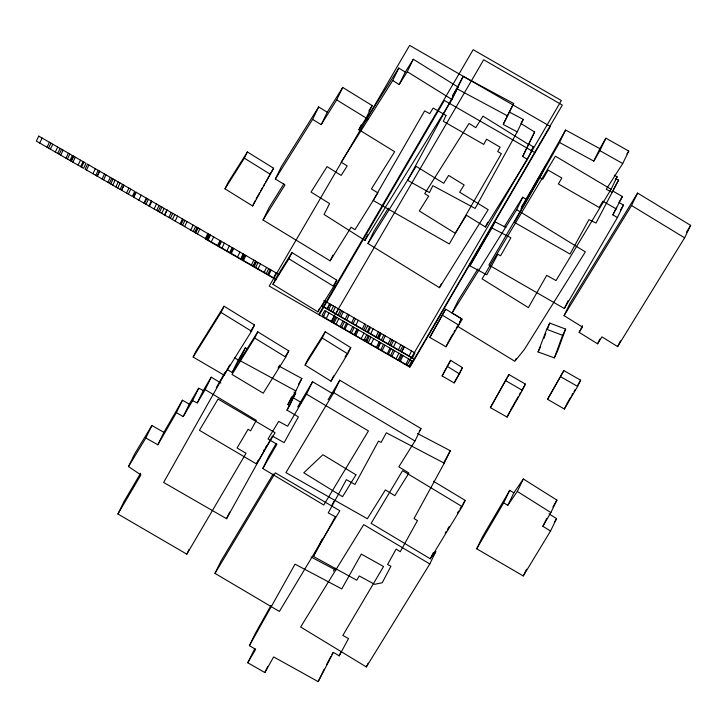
<?xml version="1.0" encoding="UTF-8"?>
<svg xmlns="http://www.w3.org/2000/svg" width="727" height="727" viewBox="0 0 727 727"><rect width="100%" height="100%" fill="white"/><g stroke="black" fill="none" stroke-linecap="round" stroke-linejoin="round"><path stroke-width="1.09" d="M554.319 357.875L562.598 335.32L565.624 329.095L549.73 323.088L546.704 329.313L538.08 351.941L554.319 357.875L557.345 351.65L565.624 329.095M543.841 338.518L545.804 333.375M547.376 329.258L549.73 323.088M39.694 143.037L42.121 138.057M47.037 147.263L49.436 142.274M48.536 148.126L50.954 143.146M50.363 149.18L52.789 144.2M55.297 152.025L57.715 147.045M57.706 153.415L60.123 148.435M59.205 154.278L61.622 149.299M60.714 155.151L63.131 150.171M65.966 158.177L68.383 153.197M67.429 159.013L69.847 154.033M69.974 160.485L72.391 155.505M70.892 161.012L73.309 156.032M71.382 161.294L73.8 156.314M72.9 162.166L75.317 157.186M78.098 165.165L80.515 160.185M80.642 166.637L83.06 161.658M81.56 167.165L83.978 162.185M86.486 170L88.903 165.02M92.911 173.708L95.328 168.728M95.746 175.343L98.172 170.363M97.154 176.152L99.572 171.172M97.264 176.216L99.681 171.236M102.089 178.987L104.506 174.007M103.579 179.851L105.997 174.871M107.932 182.359L110.35 177.379M109.45 183.231L111.867 178.251M110.749 183.986L113.167 179.006M112.758 185.14L115.175 180.16M115.847 186.921L118.265 181.941M117.683 187.984L120.1 183.004M120.119 189.383L122.536 184.404M121.418 190.138L123.835 185.158M121.627 190.256L124.053 185.276M126.516 193.073L128.933 188.093M128.352 194.127L130.769 189.147M133.813 197.281L136.231 192.301M138.784 200.143L141.202 195.163M143.946 203.124L146.363 198.144M144.482 203.424L146.899 198.444M146 204.296L148.417 199.316M148.881 205.959L151.298 200.979M149.453 206.295L151.87 201.315M154.079 208.958L156.496 203.978M156.668 210.448L159.086 205.468M158.177 211.321L160.594 206.341M159.549 212.111L161.967 207.131M161.721 213.365L164.138 208.385M164.475 214.947L166.892 209.967M164.747 215.101L167.165 210.121M168.846 217.473L171.263 212.493M170.363 218.345L172.781 213.365M172.39 219.509L174.807 214.529M175.143 221.099L177.561 216.119M180.069 223.943L182.486 218.963M181.032 224.489L183.449 219.509M182.55 225.37L184.967 220.39M184.658 226.579L187.075 221.599M190.738 230.086L193.155 225.106M193.218 231.513L195.636 226.533M194.727 232.386L197.144 227.406M195.327 232.731L197.744 227.751M195.663 232.931L198.089 227.951M197.399 233.93L199.816 228.95M224.997 188.82L228.024 182.595L247.38 151.952L273.588 168.228L252.614 205.977L224.997 188.82L244.363 158.177L247.38 151.952M205.396 238.538L207.813 233.558M206.332 239.074L208.758 234.094M206.913 239.41L209.331 234.43M207.595 239.801L210.012 234.821M208.067 240.074L210.485 235.094M211.266 241.918L213.683 236.938M217.582 245.562L219.999 240.582M218.264 245.953L220.681 240.973M219.1 246.435L221.517 241.455M221.935 248.071L224.352 243.091M226.86 250.906L229.278 245.926M229.759 252.578L232.186 247.598M252.614 205.977L255.204 200.643M230.532 253.023L232.949 248.043M231.277 253.45L233.694 248.47M220.872 382.984L211.221 377.177L205.178 389.627L256.322 420.37L250.579 430.847L248.098 429.303L237.057 448.005L246.062 453.257L186.821 554.165L117.928 514.016L140.884 474.931L128.497 466.561L134.54 454.111L151.888 425.549L163.893 432.338L157.85 444.788L145.845 437.999L151.888 425.549M237.529 257.058L239.946 252.078M361.21 124.908L358.884 129.697L394.67 151.707L371.433 188.902L377.949 192.909L354.985 229.659L351.096 227.269L330.131 260.829L263.038 220.027L284.975 184.922L275.369 179.015L281.413 166.565L318.68 106.933L327.25 112.203L321.207 124.653L312.628 119.382L318.68 106.933M240.728 258.894L243.145 253.914M193.155 357.057L196.181 350.832L224.052 306.221L254.541 324.978L251.524 331.203L224.07 375.141L193.155 357.057L221.026 312.446L224.052 306.221M241.2 259.175L243.618 254.196M117.928 514.016L123.972 501.566L140.62 473.232M241.946 259.603L244.363 254.623M242.454 259.893L244.872 254.913M243.463 260.475L245.88 255.495M263.038 220.027L269.09 207.577L283.903 183.858M176.416 412.645L182.459 400.195L189.247 404.157L183.204 416.607L176.416 412.645L157.85 444.788M251.397 265.046L253.814 260.066M253.123 266.046L255.54 261.066M253.469 266.246L255.886 261.266M254.132 266.627L256.549 261.647M321.207 124.653L336.674 99.899L342.717 87.449L372.215 105.588L366.172 118.038L358.884 129.697M255.64 267.5L258.067 262.52M183.204 416.607L192.6 400.695L198.644 388.245L203.324 390.454L211.221 377.177M258.058 268.89L260.475 263.91M192.6 400.695L197.281 402.903L203.324 390.454M264.137 272.389L266.555 267.409M266.309 273.643L268.726 268.663M267.827 274.515L270.244 269.535M268.726 275.033L271.144 270.053M224.07 375.141L225.797 371.588M301.578 402.731L293.026 397.66L286.983 410.11L298.388 416.871L284.121 442.652L272.407 436.091L226.533 518.705L163.639 482.455L229.787 364.918M273.652 277.878L276.069 272.898M272.952 284.339L275.969 278.114L291.918 252.587L336.783 280.177L333.757 286.402L317.863 311.838L272.952 284.339L288.901 258.812L291.918 252.587M227.469 369.707L232.204 372.442L238.247 359.992L245.344 347.815L247.334 348.887M234.149 369.988L235.012 368.216M232.204 372.442L239.301 360.265L245.344 347.815M254.723 338.046L257.749 331.821L288.764 350.896L285.738 357.121L263.21 393.18L231.986 374.441L254.723 338.046L285.738 357.121M392.734 80.506L398.778 68.056L405.23 72.064L399.178 84.514L392.734 80.506L341.145 162.157L347.197 165.92L341.19 175.416L327.077 166.647L311.029 192.055L329.576 203.587L324.088 214.492L364.963 240.428L452.012 99.517L458.065 87.067L413.309 59.26L405.23 72.064M399.178 84.514L407.265 71.709L413.309 59.26M186.821 554.165L189.147 549.376M330.131 260.829L332.921 255.077M317.863 311.838L319.598 308.284M322.279 305.903L324.696 300.923M325.896 311.174L323.179 316.772L365.545 341.199L368.271 335.592M327.232 308.757L329.649 303.777M327.377 308.839L329.794 303.859M226.533 518.705L229.787 511.999M328.74 309.629L331.158 304.649M326.278 318.562L329.004 312.964M256.449 463.944L275.079 432.692L218.064 399.068L199.434 430.311L256.449 463.944L258.176 460.382M364.963 240.428L367.753 234.685M331.112 310.992L333.529 306.012M305.095 365.108L308.121 358.884L325.242 331.776L350.768 347.642L347.742 353.867L331.012 381.212L305.095 365.108L322.215 338L325.242 331.776M286.983 410.11L289.637 405.539L287.91 404.548L291.636 396.887M332.948 312.047L335.365 307.067M287.91 404.548L295.844 390.953L301.887 378.503L279.077 366.117M367.971 243.527L416.18 166.365L443.706 183.295L448.623 175.416L464.153 184.967L459.655 192.164L488.162 209.703L439.444 287.674L367.971 243.527L374.014 231.077L388.3 208.213M289.637 405.539L295.689 393.089L293.962 392.098M331.866 321.788L334.584 316.181M336.038 313.837L338.455 308.857M332.957 322.415L335.674 316.808M332.884 393.78L312.565 381.711L306.521 394.161L368.444 430.938L323.779 505.001L262.792 468.515L268.836 456.065L276.196 443.461M334.038 323.033L336.765 317.435M338.046 314.991L340.463 310.011M339.409 315.772L341.826 310.792M214.992 573.394L275.324 472.841L339.836 510.745L279.395 611.452L214.992 573.394L221.035 560.944L273.252 473.931M336.056 324.197L338.782 318.599M340.927 316.645L343.344 311.665M340.245 326.614L342.971 321.016M345.216 319.117L347.633 314.137M457.138 88.839L463.181 76.39L513.662 103.488L503.193 124.453L517.197 131.841L475.131 208.422L432.865 185.676L429.439 192.537L407.638 180.332L457.138 88.839L507.619 115.938M341.645 327.423L344.362 321.816M346.706 319.98L349.124 315M343.816 328.677L346.543 323.07M344.907 329.304L347.624 323.697M351.641 322.824L354.013 317.817M353.113 323.669L355.53 318.69M350.023 332.248L352.749 326.65M351.423 333.057L354.14 327.459M355.885 325.269L358.302 320.289M331.012 381.212L333.611 375.877M354.222 334.665L356.939 329.067M354.685 334.938L357.402 329.331M355.767 335.565L358.493 329.958M362.3 328.967L364.727 323.988M333.729 392.671L339.773 380.221L421.015 428.557L414.963 441.007L398.832 466.834L408.938 473.05L394.788 495.687L385.383 489.907L367.362 518.751L285.938 472.623L333.729 392.671L414.963 441.007M361.201 338.691L363.927 333.093M367.235 331.812L369.652 326.832M364 340.3L366.717 334.702M368.153 332.339L370.57 327.359M369.352 336.219L366.635 341.826L409.01 366.244L411.727 360.647M370.697 333.811L373.115 328.831M368.189 342.717L370.906 337.119M370.979 344.325L373.705 338.727M375.959 336.837L378.376 331.857M377.477 337.719L379.894 332.739M377.904 337.964L380.321 332.984M378.822 338.491L381.239 333.511M376.413 347.461L379.13 341.854M381.366 339.954L383.783 334.974M377.504 348.088L380.221 342.481M377.967 348.351L380.684 342.753M382.829 340.799L385.246 335.819M380.757 349.969L383.483 344.362M382.157 350.768L384.874 345.171M388.145 343.862L390.563 338.882M389.654 344.734L392.08 339.754M391.09 345.561L393.507 340.581M387.282 353.722L389.999 348.124M388.363 354.349L391.081 348.742M393.498 346.952L395.915 341.972M249.406 645.649L295.035 564.17L341.772 588.906L361.328 554.083L383.547 566.515L342.844 635.425L348.524 638.606L339.182 655.845L333.439 652.41L318.172 681.617L273.652 656.926L264.846 672.548L247.753 662.751L255.64 649.375L249.406 645.649L255.45 633.199L270.844 605.709M390.535 355.603L393.262 349.996M503.657 123.49L513.662 103.488M391.935 356.403L394.652 350.805M398.423 349.787L400.841 344.807M247.753 662.751L254.923 648.384M396.124 358.82L398.841 353.222M400.323 350.887L402.74 345.907M401.758 351.714L404.176 346.734M401.84 351.759L404.257 346.779M398.142 359.983L400.868 354.385M399.232 360.61L401.949 355.012M400.313 361.237L403.04 355.63M331.948 505.283L333.811 501.457M439.444 287.674L441.307 283.839M517.197 131.841L523.24 119.392L509.236 112.003M409.092 355.939L411.509 350.959M405.902 364.454L408.629 358.856M417.343 433.446L450.304 450.722L444.261 463.172L414.036 518.551L417.462 520.614L400.223 551.729L396.151 549.067L387.573 564.497L390.917 566.26L382.22 582.736L374.614 584.317L359.256 575.948L356.757 580.228L313.428 556.455L322.152 539.152M264.846 672.548L267.636 666.804M429.793 337.428L445.678 309.148L461.672 318.853L458.646 325.078L445.996 346.77L429.793 337.428L445.678 309.148M485.409 227.015L527.411 159.422L522.686 156.487L528.547 144.455L483.01 116.156L475.749 127.652L469.033 123.472L424.713 193.636L428.694 196.108L419.315 210.957L455.147 233.222L466.498 215.265L485.409 227.015L487.735 222.226M522.686 156.487L534.599 132.005L521.314 123.754M469.869 265.837L491.897 227.96L510.872 237.829L500.558 255.813L497.804 254.277L486.772 274.806L469.869 265.837L494.914 221.735L505.91 227.451M491.897 227.96L494.914 221.735M526.593 199.589L522.731 197.217L516.688 209.667L585.344 251.887L524.249 349.66L514.825 361.274L457.737 326.396L462.245 319.189L452.139 312.973L458.183 300.524L477.903 268.954M527.411 159.422L533.464 146.972L528.729 144.037L534.599 132.005M445.996 346.77L448.586 341.436M459.6 322.57L461.454 318.735M442.107 375.95L450.613 360.319L462.454 367.662L459.428 373.887L454.166 382.911L442.107 375.95L450.613 360.319M612.752 190.974L622.385 196.535L618.922 202.47L623.457 205.087L617.414 217.537L564.352 308.53L488.871 265.019L539.834 177.615L545.886 165.165L521.532 206.922M559.545 142.474L565.588 130.024L599.848 148.662L593.805 161.112L559.545 142.474L514.389 222.353L570.004 254.041L588.943 219.636L595.986 223.053L618.604 180.096L615.905 178.706M454.166 382.911L462.454 367.662M318.172 681.617L324.215 669.167M339.182 655.845L341.036 652.019M593.805 161.112L599.875 150.653L605.918 138.203L628.764 151.071L622.721 163.52L606.245 189.302L612.561 192.546M490.389 407.656L508.909 374.559L525.367 384.083L522.34 390.308L507.101 417.08L490.389 407.656L508.909 374.559M366.344 666.941L429.811 563.961L363.709 524.63L300.633 626.992L366.344 666.941L368.198 663.115M515.289 360.319L516.225 358.402M430.329 558.818L462.163 506.619L402.567 470.678L371.115 523.331L430.329 558.818L433.356 552.593M611.071 189.265L555.383 156.187L482.101 278.868L528.375 307.621L546.704 275.351L556.019 280.586L611.071 189.265L617.114 176.815L614.233 175.098M429.811 563.961L435.855 551.511L432.883 556.319M462.163 506.619L465.189 500.394L433.465 481.265M538.08 351.941L540.67 346.606M507.101 417.08L509.691 411.746M564.352 308.53L568.078 300.869M579.146 332.357L582.481 327.086L564.061 315.645L570.104 303.195L637.588 193.073L690.65 225.379L684.607 237.829L617.632 346.597L601.947 336.855L597.567 343.798L579.146 332.357L582.409 325.651M617.414 217.537L612.879 214.919L616.596 207.259M612.879 214.919L622.385 196.535M564.061 315.645L631.545 205.523L637.588 193.073M547.54 399.305L563.852 370.625L580.637 380.185L577.611 386.41L564.361 409.037L547.54 399.305L563.852 370.625M548.949 513.844L556.582 518.587L550.539 531.037L523.276 575.957L476.703 548.794L482.746 536.344L509.727 490.38L513.853 492.842L507.809 505.292L503.684 502.83L509.727 490.38M507.809 505.292L517.306 491.434L523.349 478.984L556.918 500.112L550.866 512.562L542.905 526.293L550.539 531.037M564.361 409.037L567.387 402.813M597.567 343.798L599.893 339.009M617.632 346.597L620.422 340.854M542.905 526.293L546.622 518.633M523.276 575.957L526.53 569.259M326.759 664.305L330.83 656.517M331.848 654.564L332.866 652.619M452.421 96.282L463.181 76.39M613.261 189.938L618.604 180.096M443.833 462.59L450.304 450.722M521.059 123.372L523.24 119.392M313.428 556.455L335.383 516.67L328.231 512.944L346.397 479.656L354.976 484.436L378.503 441.107L381.148 442.389L386.319 432.801L444.261 463.172M520.986 208.922L565.588 130.024M216.301 387.655L224.634 372.942M256.204 198.771L259.566 192.855M260.684 190.892L262.365 187.929M263.492 185.967L264.61 183.995M265.737 182.023L273.588 168.228M510.663 409.901L518.287 396.515M519.378 394.597L520.468 392.689M521.559 390.772L525.367 384.083M163.893 432.338L182.459 400.195M599.848 148.662L605.918 138.203M552.929 506.983L556.918 500.112M318.69 314.591L473.168 49.681L561.353 100.517L406.884 365.417M319.289 314.936L444.37 100.444L535.017 152.697M330.958 321.661L483.673 59.768L562.307 105.088L409.592 366.981M298.488 384.329L301.887 378.503M293.554 396.742L295.689 393.089M410.21 365.736L412.818 361.274L324.805 310.547L322.206 315.009L324.16 316.136M449.022 340.545L452.876 333.947M453.975 332.057L455.075 330.167M456.174 328.286L457.274 326.396M460.018 321.679L461.672 318.853M620.604 209.976L623.457 205.087M262.792 468.515L276.942 444.279L268.027 438.944L278.686 421.378L287.638 426.204L306.521 394.161M476.703 548.794L503.684 502.83M567.932 401.867L570.695 397.16M571.804 395.27L572.903 393.389M574.012 391.499L575.112 389.617M577.874 384.901L580.637 380.185M297.688 406.956L312.565 381.711M189.247 404.157L198.644 388.245M197.281 402.903L205.178 389.627M263.428 451.085L264.555 449.195M265.682 447.305L266.809 445.406M328.113 399.723L339.773 380.221M615.36 179.723L617.114 176.815M128.497 466.561L145.845 437.999M554.256 522.404L556.582 518.587M445.142 533.254L446.323 531.328M447.505 529.392L449.268 526.493M457.519 512.962L458.701 511.026M459.882 509.091L461.645 506.192M462.826 504.256L465.189 500.394M344.998 357.066L346.724 354.24M347.879 352.35L350.768 347.642M333.457 571.086L335.238 568.187M686.497 232.122L690.65 225.379M452.694 95.755L458.065 87.067M531.092 150.78L533.464 146.972M275.369 179.015L312.628 119.382M327.25 112.203L342.717 87.449M368.853 110.967L372.215 105.588M250.37 331.666L254.541 324.978M235.603 367.253L237.402 364.381M239.192 361.51L257.749 331.821M278.096 367.98L279.868 365.127M285.211 356.593L288.764 350.896M333.248 285.829L336.783 280.177M504.202 226.869L522.731 197.217M452.139 312.973L516.688 209.667M419.215 431.429L421.015 428.557M365.19 121.227L398.778 68.056M626.928 153.933L628.764 151.071M513.853 492.842L523.349 478.984M546.704 329.313L562.598 335.32M539.834 177.615L542.815 179.178L548.103 170.1L561.826 178.015L558.363 183.949L599.193 207.477L602.847 201.206L616.342 208.985M311.02 556.982L335.883 570.141M239.301 360.265L295.844 390.953M599.875 150.653L622.721 163.52M560.835 376.85L577.611 386.41M278.977 274.57L135.695 191.992L133.277 196.972L276.56 279.55M323.824 300.424L366.199 324.842L363.773 329.822L321.407 305.404M205.314 238.883L276.142 279.713M321.398 305.794L413.872 359.093M365.236 339.809L367.19 340.936M234.457 357.802L238.247 359.992M505.883 380.784L522.34 390.308M442.661 315.373L458.646 325.078M631.545 205.523L684.607 237.829M336.674 99.899L367.835 119.037M288.901 258.812L333.757 286.402M221.026 312.446L251.524 331.203M447.587 366.544L459.428 373.887M407.265 71.709L452.012 99.517M244.363 158.177L270.562 174.453M322.215 338L347.742 353.867M517.306 491.434L550.866 512.562M445.96 115.42L443.316 121.291L483.746 144.409L486.581 139.202L500.14 147.208L497.641 151.498L501.376 153.642L449.286 243.954L373.169 200.452L424.623 110.886L429.73 113.648L433.183 108.059L445.96 115.42M38.767 136.122L36.35 141.102L83.569 168.319L85.986 163.339L38.767 136.122M87.504 164.211L85.086 169.191L132.296 196.408L134.722 191.428L87.504 164.211M367.708 325.714L365.29 330.694L412.509 357.911L414.926 352.931L367.708 325.714M409.619 45.383L269.244 286.093L409.946 367.18L550.312 126.471L409.619 45.383M355.939 474.804L342.571 496.686L303.777 472.804L322.924 454.729L355.939 474.804"/></g></svg>
